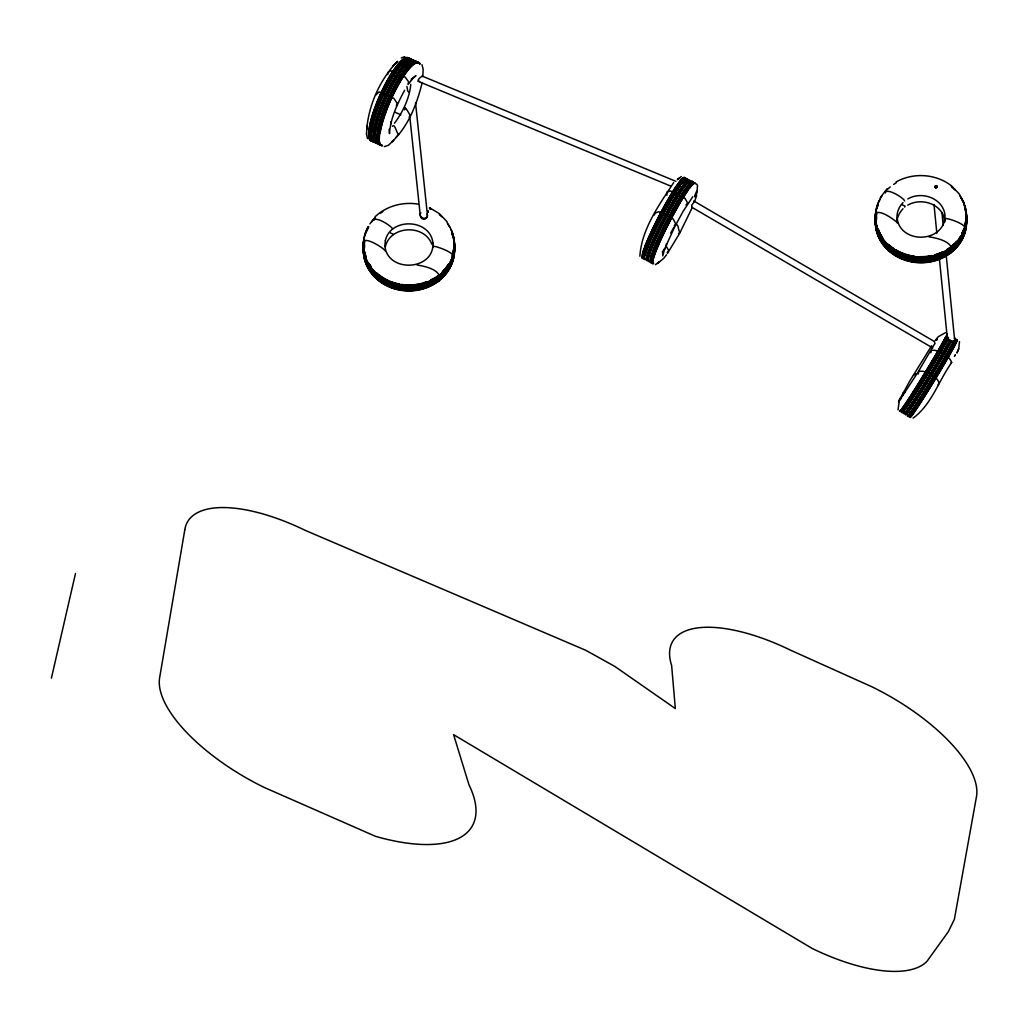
<?xml version="1.0" encoding="UTF-8"?>
<svg xmlns="http://www.w3.org/2000/svg" width="1028" height="1028" viewBox="0 0 1028 1028"><rect width="100%" height="100%" fill="white"/><g stroke="black" fill="none" stroke-linecap="round" stroke-linejoin="round"><path stroke-width="1.5" d="M452.024 258.645L452.526 255.998M452.526 260.161L452.153 262.243M452.526 258.876L452.024 259.634M885.378 193.007L885.378 192.275M885.378 191.966C889.027 188.625 904.036 198.353 904.627 200.961M964.534 232.906L964.547 232.174M964.547 231.865L964.046 228.82M964.547 228.743L964.56 228.01M964.56 227.702C966.063 223.821 942.368 216.008 945.297 219.324M438.956 280.104L438.416 279.128M438.956 279.076L438.429 276.018M438.982 275.954L438.442 274.977M438.982 274.913C435.538 268.244 422.482 265.866 417.047 265.018M876.537 216.381L876.524 217.358M366.713 129.374C368.821 104.805 379.756 80.133 396.705 62.168M422.855 75.802L423.15 69.261L421.981 64.635M697.164 190.373L697.498 185.207L696.354 183.922M366.469 133.91L367.073 125.994L366.957 127.254M390.73 124.208L390.91 121.805M410.776 84.399C409.478 98.482 402.616 112.399 394.456 123.27M897.007 222.691C896.75 217.422 899.5 212.667 902.995 208.735M944.552 220.622L945.028 215.687C943.678 198.353 921.73 190.578 907.788 198.969M899.333 400.136L898.061 409.889M958.7 348.839L957.042 352.784L958.7 348.839L959.51 341.681M406.934 86.391L407.692 90.939A3.688 3.495 69 0 0 409.221 92.083M936.842 187.43C934.118 188.587 936.906 184.59 936.071 187.751M935.801 187.559L935.968 186.351L935.583 187.623M422.11 82.96C416.803 104.342 408.27 126.585 391.835 141.877L393.261 140.553M51.4 678.159L75.468 573.598M429.46 208.273L430.745 208.555L430.424 209.314L430.745 208.555M385.359 246.617C390.524 225.325 424.41 223.95 431.863 244.317M913.481 375.271L915.871 373.755M375.952 94.923L379.062 91.89L393.827 98.354L397.104 103.224L396.384 105.884M427.43 215.52C426.414 221.187 417.638 217.281 420.85 212.77M407.91 84.347L408.63 81.855L405.212 77.139L390.601 70.739L387.723 72.628L387.8 74.543M897.958 222.935C893.281 219.375 881.51 210.149 876.01 212.95L876.55 213.194M427.918 211.344L428.175 212.025L428.149 211.28M428.162 211.318L428.175 212.076M694.967 200.563L696.637 195.474M954.704 340.654L953.804 341.463L949.615 340.384A44.988 1.555 -58.7 0 1 922.99 385.77A44.988 1.555 -58.7 0 1 904.396 413.089M937.022 187.263L937.099 186.389M944.565 220.545C939.463 241.708 905.385 242.955 898.074 222.703M935.827 187.507L935.66 186.441M899.449 399.892L909.562 381.375L931.612 345.768M936.547 340.127L937.343 338.225L936.482 340.255M898.536 402.038L900.194 398.106M691.793 208.504L679.829 232.932L667.519 253.351M936.315 186.813L935.454 187.379M404.608 90.271C397.45 103.738 390.486 118.117 389.483 133.563L389.124 129.258M427.288 216.908L426.234 218.321M670.719 233.022L673.738 227.638M934.375 344.264L917.503 372.971L899.77 400.059L901.081 398.504M688.323 179.964L687.102 179.592L688.04 179.514L688.079 180.401L688.04 179.514M691.407 181.776L692.062 181.236L692.795 182.483A45.553 4.626 -62.5 0 0 667.84 218.668A45.553 4.626 -62.5 0 0 650.852 262.397M692.795 182.483L692.756 181.596M692.384 182.586L693.039 182.046M935.159 186.749L936.29 185.837L936.238 187.533M951.748 362.498C938.705 380.566 931.561 404.814 913.057 418.126M675.537 224.194C679.534 224.567 677.439 230.002 680.099 232.405L678.557 233.497M949.615 340.384L947.469 338.443L947.598 336.824M936.752 185.978L934.863 186.235L935.133 187.584M880.392 197.44L887.113 188.754M903.047 202.567C899.089 206.679 896.75 212.153 896.93 217.91L898.086 222.768M408.707 83.756L412.575 78.783M935.21 340.474L938.23 336.734L945.477 332.648M673.674 182.573C659.179 204.855 641.601 228.987 639.879 256.216M692.731 196.798L683.145 211.28L674.265 227.689L664.114 250.125L664.679 248.635L662.777 255.869L662.495 251.089M666.581 254.726L663.587 258.555L657.252 263.515M934.503 342.093L935.056 343.737M393.814 140.155L388.404 145.282L384.331 146.644M396.345 62.734L397.772 61.41L392.593 66.203M411.329 79.94L415.929 75.686L411.316 79.066M678.981 178.409L677.799 179.425L681.281 176.533M658.267 262.718L659.462 261.703L655.376 264.723M396.281 136.981L398.568 134.514C396.371 132.805 394.829 122.962 392.388 126.251M677.311 179.707L680.009 177.613M375.066 216.792C386.489 205.934 402.847 201.565 418.28 204.148M427.982 211.215L428.021 211.832M938.089 384.703L939.142 383.238C937.176 376.081 926.202 370.286 918.968 371.314L918.158 374.025M950.592 363.668L951.581 362.306C949.332 355.791 938.513 349.327 931.445 350.33L930.815 352.797M409.157 117.192L410.211 115.843C409.555 114.031 403.207 102.826 404.839 109.906M691.574 182.2L692.294 182.046M688.195 180.877L688.22 180.093M896.172 181.879C913.365 172.318 935.724 173.706 951.363 185.747M907.75 205.15C920.111 197.941 938.487 202.606 943.845 216.445M425.438 218.938L423.009 219.298M674.188 226.006L675.704 223.808L673.224 219.092L658.704 211.704L654.939 213.194L654.463 214.981M686.023 205.086L687.539 202.901L685.021 198.365L670.5 190.951L666.786 192.236L666.928 195.269M667.172 252.695L668.688 250.498L666.208 246.167L666.529 243.816M401.331 57.953L404.801 56.617M904.91 392.413L902.764 393.274L902.815 395.33M692.358 182.29L691.703 181.995A44.988 4.575 -62.5 0 0 686.768 187.045M419.642 81.405C415.004 81.906 421.454 75.622 422.405 76.586M936.058 187.597L935.403 187.674M936.38 187.289L935.531 187.045M694.44 201.488L691.677 205.292L691.985 207.219M964.161 234.256L964.033 232.983M950.592 253.351L950.99 252.31M430.025 208.735L430.912 209.262M437.054 281.068L438.866 281.454L438.403 280.169M691.6 181.545L692.936 182.174M659.835 213.811L661.621 214.389M902.173 204.816L905.025 206.127L904.64 207.091M392.632 228.961C391.694 226.224 376.878 216.497 373.357 219.953L373.858 220.185M390.139 232.803L392.979 234.114L392.593 235.065M385.282 250.986C384.549 248.686 367.69 237.815 363.976 241.053L364.516 241.297M421.917 75.982L675.846 181.326M418.345 81.392L670.796 186.119M687.154 179.54L687.95 180.003L686.974 180.144M400.779 114.802L395.343 112.309M876.55 213.503L876.55 214.235M876.55 214.544L876.537 215.52M876.524 217.653L876.524 218.386M876.524 218.694L876.37 219.851M452.024 255.471L452.526 255.689C454.543 252.361 429.408 243.328 433.263 247.298M364.516 241.606L364.516 242.338M364.516 242.647L364.516 243.636M364.516 244.484L364.516 245.474M364.516 245.782L364.516 246.514M364.529 246.823L364.387 247.979M691.818 181.673L692.512 182.02M949.486 341.347L950.412 341.849M693.746 200.961L934.593 341.63M691.883 207.283L932.717 347.965M936.495 185.76L937.099 186.441M429.473 207.643L439.277 213.606L447.051 221.675M951.401 185.785L959.137 193.804L964.264 203.313M421.853 218.656L420.311 215.893M367.51 138.549L366.469 134.038M427.121 213.978L427.494 216.163M929.016 236.877C933.771 237.455 947.919 240.179 950.977 246.797M943.832 216.368L944.989 221.855M415.556 103.083L427.404 214.711M409.722 116.023L420.208 214.891M941.969 212.642L943.229 225.389M946.248 255.664L954.652 340.101M933.989 204.469L936.842 233.138M939.541 260.225L947.315 338.289M936.29 185.837L935.506 185.875M950.977 247.106L950.99 247.838M950.99 248.146L950.99 250.96M950.99 251.269L950.99 252.001M965.716 225.929A44.988 39.912 0.4 0 1 964.958 230.349M963.647 234.667A44.988 39.912 0.4 0 1 961.784 238.843M956.567 246.476A44.988 39.912 0.4 0 1 954.421 248.75M949.564 252.875A44.988 39.912 0.4 0 1 946.878 254.687M942.997 256.859A44.988 39.912 0.4 0 1 934.902 260.007M930.661 261.022A44.988 39.912 0.4 0 1 927.744 261.498M923.362 261.896A44.988 39.912 0.4 0 1 918.955 261.909M911.656 261.073A44.988 39.912 0.4 0 1 904.601 259.197M900.579 257.591A44.988 39.912 0.4 0 1 895.516 254.931M890.89 251.693A44.988 39.912 0.4 0 1 884.196 244.998M882.371 242.505A44.988 39.912 0.4 0 1 879.338 237.16M876.884 230.041A44.988 39.912 0.4 0 1 876.036 219.645M965.716 226.237A44.988 39.912 0.4 0 1 964.958 230.657M964.148 233.549A44.988 39.912 0.4 0 1 961.784 239.151M960.268 241.786A44.988 39.912 0.4 0 1 958.52 244.343M954.421 249.059A44.988 39.912 0.4 0 1 948.24 254.122M942.984 257.167A44.988 39.912 0.4 0 1 939.027 258.928M930.648 261.33A44.988 39.912 0.4 0 1 904.601 259.506M900.579 257.899A44.988 39.912 0.4 0 1 894.309 254.469M890.89 252.001A44.988 39.912 0.4 0 1 884.183 245.306M883.245 244.073A44.988 39.912 0.4 0 1 879.338 237.468M876.884 230.349A44.988 39.912 0.4 0 1 876.036 219.953A44.988 39.912 0.4 0 1 875.997 216.947M966.114 217.255A45.553 40.413 0.4 0 1 919.122 262.731A45.553 40.413 0.4 0 1 876.37 213.94M966.114 216.947A45.553 40.413 0.4 0 1 919.135 262.423A45.553 40.413 0.4 0 1 876.37 213.631M965.202 208.581A45.553 40.413 0.4 0 1 921.73 258.555A45.553 40.413 0.4 0 1 876.409 209.738M876.781 208.273A45.553 40.413 0.4 0 1 878.31 203.942M965.755 222.048A44.988 39.912 0.4 0 1 964.984 226.468M964.174 229.347A44.988 39.912 0.4 0 1 961.81 234.949M960.293 237.584A44.988 39.912 0.4 0 1 958.559 240.141M954.447 244.87A44.988 39.912 0.4 0 1 952.121 247.003M943.023 252.978A44.988 39.912 0.4 0 1 939.052 254.726M929.235 257.398A44.988 39.912 0.4 0 1 900.605 253.71M896.776 251.757A44.988 39.912 0.4 0 1 887.37 244.625M883.283 239.884A44.988 39.912 0.4 0 1 878.208 230.478M876.049 220.236A44.988 39.912 0.4 0 1 875.997 217.255M966.127 216.201A45.553 40.413 0.4 0 1 919.135 261.677A45.553 40.413 0.4 0 1 876.383 212.886M966.127 215.893A45.553 40.413 0.4 0 1 919.135 261.369A45.553 40.413 0.4 0 1 876.383 212.578M966.127 214.903A45.553 40.413 0.4 0 1 919.148 260.38A45.553 40.413 0.4 0 1 876.396 211.588M966.14 214.042A45.553 40.413 0.4 0 1 919.148 259.519A45.553 40.413 0.4 0 1 876.396 210.727M965.742 223.037A44.988 39.912 0.4 0 1 964.984 227.445M964.598 228.897A44.988 39.912 0.4 0 1 961.81 235.939M960.293 238.573A44.988 39.912 0.4 0 1 950.861 249.007M945.516 252.618A44.988 39.912 0.4 0 1 934.927 257.103M932.113 257.822A44.988 39.912 0.4 0 1 929.222 258.388M926.305 258.773A44.988 39.912 0.4 0 1 917.503 258.928M911.682 258.169A44.988 39.912 0.4 0 1 892.021 249.637M888.5 246.72A44.988 39.912 0.4 0 1 878.747 232.868M876.91 227.137A44.988 39.912 0.4 0 1 876.062 216.741M965.742 223.898A44.988 39.912 0.4 0 1 917.49 259.788A44.988 39.912 0.4 0 1 876.049 217.615M965.755 221.74A44.988 39.912 0.4 0 1 964.984 226.147M963.673 230.465A44.988 39.912 0.4 0 1 961.81 234.641M956.593 242.274A44.988 39.912 0.4 0 1 952.121 246.694M949.589 248.673A44.988 39.912 0.4 0 1 946.916 250.485M943.023 252.657A44.988 39.912 0.4 0 1 939.052 254.417M930.687 256.82A44.988 39.912 0.4 0 1 920.458 257.745M914.573 257.334A44.988 39.912 0.4 0 1 895.542 250.729M893.165 249.174A44.988 39.912 0.4 0 1 887.37 244.317M882.397 238.316A44.988 39.912 0.4 0 1 878.208 230.169M964.277 205.369A45.553 40.413 0.4 0 1 923.427 258.195A45.553 40.413 0.4 0 1 876.409 209.429M876.781 207.964A45.553 40.413 0.4 0 1 878.31 203.634M960.884 197.697A45.553 40.413 0.4 0 1 921.73 257.501A45.553 40.413 0.4 0 1 880.366 198.751M960.049 196.065A45.553 40.413 0.4 0 1 950.412 247.684A45.553 40.413 0.4 0 1 891.417 247.491A45.553 40.413 0.4 0 1 882.011 195.808M887.087 189.743A45.553 40.413 0.4 0 1 890.222 186.942M893.692 184.41A45.553 40.413 0.4 0 1 896.12 182.894M951.414 186.775A45.553 40.413 0.4 0 1 955.012 189.987M965.729 224.888A44.988 39.912 0.4 0 1 964.971 229.308M963.647 233.613A44.988 39.912 0.4 0 1 961.797 237.789M956.567 245.422A44.988 39.912 0.4 0 1 954.421 247.709M949.564 251.834A44.988 39.912 0.4 0 1 946.891 253.633M942.997 255.818A44.988 39.912 0.4 0 1 934.915 258.953M930.661 259.968A44.988 39.912 0.4 0 1 927.757 260.457M923.375 260.842A44.988 39.912 0.4 0 1 920.445 260.894M911.656 260.02A44.988 39.912 0.4 0 1 904.614 258.144M900.592 256.55A44.988 39.912 0.4 0 1 895.529 253.877M890.903 250.639A44.988 39.912 0.4 0 1 885.198 245.152M882.371 241.464A44.988 39.912 0.4 0 1 879.351 236.106M876.897 228.987A44.988 39.912 0.4 0 1 876.049 218.604M965.729 225.196A44.988 39.912 0.4 0 1 964.958 229.617M964.148 232.495A44.988 39.912 0.4 0 1 961.784 238.098M960.28 240.732A44.988 39.912 0.4 0 1 958.533 243.289M954.421 248.018A44.988 39.912 0.4 0 1 948.24 253.068M942.997 256.126A44.988 39.912 0.4 0 1 939.027 257.874M930.661 260.29A44.988 39.912 0.4 0 1 916.012 260.958M911.656 260.341A44.988 39.912 0.4 0 1 904.601 258.452M896.763 254.905A44.988 39.912 0.4 0 1 894.321 253.428M890.903 250.948A44.988 39.912 0.4 0 1 885.185 245.461M883.258 243.032A44.988 39.912 0.4 0 1 879.351 236.414M876.897 229.295A44.988 39.912 0.4 0 1 876.036 218.913A44.988 39.912 0.4 0 1 876.01 215.893M965.755 220.994A44.988 39.912 0.4 0 1 964.996 225.415M964.187 228.293A44.988 39.912 0.4 0 1 961.822 233.896M960.306 236.543A44.988 39.912 0.4 0 1 958.559 239.1M954.459 243.816A44.988 39.912 0.4 0 1 952.121 245.949M943.023 251.924A44.988 39.912 0.4 0 1 934.94 255.06M929.248 256.345A44.988 39.912 0.4 0 1 888.513 244.677M883.283 238.83A44.988 39.912 0.4 0 1 878.22 229.424M876.062 219.182A44.988 39.912 0.4 0 1 876.01 216.201M965.755 220.686A44.988 39.912 0.4 0 1 964.996 225.106M963.686 229.411A44.988 39.912 0.4 0 1 961.822 233.587M956.605 241.22A44.988 39.912 0.4 0 1 952.121 245.641M949.602 247.632A44.988 39.912 0.4 0 1 946.916 249.444M943.036 251.616A44.988 39.912 0.4 0 1 934.94 254.751M930.7 255.779A44.988 39.912 0.4 0 1 920.471 256.692M914.573 256.28A44.988 39.912 0.4 0 1 895.555 249.675M893.178 248.121A44.988 39.912 0.4 0 1 888.526 244.368M882.409 237.262A44.988 39.912 0.4 0 1 878.22 229.115M876.961 208.491A44.988 39.912 0.4 0 1 878.285 204.174M965.035 208.8A44.988 39.912 0.4 0 1 965.6 211.755M453.849 247.452A44.988 40.105 -0.2 0 1 452.962 253.402M448.285 264.594A44.988 40.105 -0.2 0 1 442.438 271.919M437.581 276.082A44.988 40.105 -0.2 0 1 431.015 280.104M427.057 281.878A44.988 40.105 -0.2 0 1 422.932 283.278M421.544 283.664A44.988 40.105 -0.2 0 1 411.393 285.219M409.941 285.27A44.988 40.105 -0.2 0 1 401.126 284.679M399.686 284.435A44.988 40.105 -0.2 0 1 389.92 281.543M388.61 280.965A44.988 40.105 -0.2 0 1 378.908 275.067M371.262 267.126A44.988 40.105 -0.2 0 1 368.756 263.232M366.186 257.694A44.988 40.105 -0.2 0 1 364.567 251.873M364.015 247.401A44.988 40.105 -0.2 0 1 364.028 242.916M451.677 232.675A44.988 40.105 -0.2 0 1 452.603 235.541M453.849 247.144A44.988 40.105 -0.2 0 1 452.962 253.094M448.285 264.286A44.988 40.105 -0.2 0 1 446.537 266.856M444.571 269.323A44.988 40.105 -0.2 0 1 442.438 271.623M433.52 278.447A44.988 40.105 -0.2 0 1 431.015 279.796M427.057 281.569A44.988 40.105 -0.2 0 1 422.932 282.983M421.544 283.368A44.988 40.105 -0.2 0 1 411.393 284.923M409.941 284.974A44.988 40.105 -0.2 0 1 401.126 284.37M399.686 284.126A44.988 40.105 -0.2 0 1 389.92 281.235M388.61 280.67A44.988 40.105 -0.2 0 1 376.505 272.69M371.262 266.83A44.988 40.105 -0.2 0 1 369.54 264.26M366.186 257.385A44.988 40.105 -0.2 0 1 364.567 251.564M364.028 242.608A44.988 40.105 -0.2 0 0 364.015 247.106A44.988 40.105 -0.2 0 0 364.028 251.526M366.778 230.902A44.988 40.105 -0.2 0 1 368.795 226.79M451.677 232.367A44.988 40.105 -0.2 0 1 452.603 235.245M447.077 222.665A45.553 40.606 -0.2 0 1 411.431 285.424A45.553 40.606 -0.2 0 1 368.294 226.558M369.939 223.911A45.553 40.606 -0.2 0 1 375.014 217.807M380.424 213.233A45.553 40.606 -0.2 0 1 382.801 211.639M439.329 214.621A45.553 40.606 -0.2 0 1 441.77 216.715M451.048 229.681A45.553 40.606 -0.2 0 1 413.115 285.617A45.553 40.606 -0.2 0 1 364.362 236.864M364.734 235.399A45.553 40.606 -0.2 0 1 368.294 226.867M371.828 221.662A45.553 40.606 -0.2 0 1 375.014 218.103M447.977 224.245A45.553 40.606 -0.2 0 1 449.621 226.905M453.155 237.429A45.553 40.606 -0.2 0 1 409.735 287.776A45.553 40.606 -0.2 0 1 364.362 238.869M452.217 233.549A45.553 40.606 -0.2 0 1 411.431 286.761A45.553 40.606 -0.2 0 1 364.362 237.892M452.217 233.24A45.553 40.606 -0.2 0 1 411.431 286.452A45.553 40.606 -0.2 0 1 364.362 237.596M364.734 236.119A45.553 40.606 -0.2 0 1 367.561 228.948M453.721 249.688A44.988 40.105 -0.2 0 1 452.962 254.122M448.285 265.314A44.988 40.105 -0.2 0 1 446.537 267.897M444.584 270.351A44.988 40.105 -0.2 0 1 442.438 272.651M433.52 279.475A44.988 40.105 -0.2 0 1 422.945 284.011M421.544 284.396A44.988 40.105 -0.2 0 1 411.393 285.951M409.941 286.002A44.988 40.105 -0.2 0 1 401.126 285.411M398.26 284.872A44.988 40.105 -0.2 0 1 389.92 282.263M388.61 281.698A44.988 40.105 -0.2 0 1 376.505 273.718M371.262 267.858A44.988 40.105 -0.2 0 1 369.54 265.301M366.186 258.426A44.988 40.105 -0.2 0 1 364.58 252.605M364.015 248.133A44.988 40.105 -0.2 0 1 364.028 243.636M453.721 249.984A44.988 40.105 -0.2 0 1 452.962 254.43M448.285 265.622A44.988 40.105 -0.2 0 1 442.438 272.947M437.581 277.11A44.988 40.105 -0.2 0 1 422.945 284.306M421.544 284.692A44.988 40.105 -0.2 0 1 411.393 286.247M409.941 286.298A44.988 40.105 -0.2 0 1 401.126 285.707M398.26 285.18A44.988 40.105 -0.2 0 1 389.92 282.572M388.61 281.993A44.988 40.105 -0.2 0 1 378.921 276.095M371.262 268.154A44.988 40.105 -0.2 0 1 368.756 264.26M366.186 258.722A44.988 40.105 -0.2 0 1 364.58 252.901M364.015 248.442A44.988 40.105 -0.2 0 1 364.028 243.944M454.119 243.739A45.553 40.606 -0.2 0 1 407.178 289.575A45.553 40.606 -0.2 0 1 364.362 240.68M453.862 251.269A44.988 40.105 -0.2 0 1 452.975 257.218M448.298 268.411A44.988 40.105 -0.2 0 1 446.55 270.981M444.584 273.448A44.988 40.105 -0.2 0 1 442.451 275.735M432.3 283.265A44.988 40.105 -0.2 0 1 422.945 287.108M421.557 287.493A44.988 40.105 -0.2 0 1 411.406 289.035M409.954 289.086A44.988 40.105 -0.2 0 1 401.138 288.495M398.273 287.968A44.988 40.105 -0.2 0 1 389.933 285.36M388.623 284.795A44.988 40.105 -0.2 0 1 376.518 276.815M371.275 270.942A44.988 40.105 -0.2 0 1 369.553 268.385M366.199 261.51A44.988 40.105 -0.2 0 1 364.58 255.689M364.028 251.23A44.988 40.105 -0.2 0 1 364.028 246.733M453.721 250.96A44.988 40.105 -0.2 0 1 452.962 255.394M452.59 256.846A44.988 40.105 -0.2 0 1 449.801 263.939M446.55 269.169A44.988 40.105 -0.2 0 1 433.533 280.747M432.3 281.441A44.988 40.105 -0.2 0 1 424.32 284.859M422.945 285.283A44.988 40.105 -0.2 0 1 414.323 286.992M405.52 287.172A44.988 40.105 -0.2 0 1 399.686 286.439M398.273 286.144A44.988 40.105 -0.2 0 1 389.933 283.535M388.61 282.97A44.988 40.105 -0.2 0 1 373.203 271.572M370.388 267.871A44.988 40.105 -0.2 0 1 366.739 261.099M366.186 259.698A44.988 40.105 -0.2 0 1 364.58 253.877M364.028 249.406A44.988 40.105 -0.2 0 1 364.028 244.921M454.106 242.762A45.553 40.606 -0.2 0 1 407.178 288.611A45.553 40.606 -0.2 0 1 364.362 239.717M454.119 244.047A45.553 40.606 -0.2 0 1 407.178 289.883A45.553 40.606 -0.2 0 1 364.375 240.989M454.119 244.767A45.553 40.606 -0.2 0 1 407.178 290.603A45.553 40.606 -0.2 0 1 364.375 241.721M454.119 245.075A45.553 40.606 -0.2 0 1 407.178 290.911A45.553 40.606 -0.2 0 1 364.375 242.017M453.721 251.809A44.988 40.105 -0.2 0 1 405.52 288.02A44.988 40.105 -0.2 0 1 364.028 245.769M453.862 251.577A44.988 40.105 -0.2 0 1 452.975 257.527M448.298 268.719A44.988 40.105 -0.2 0 1 442.451 276.044M437.594 280.207A44.988 40.105 -0.2 0 1 433.533 282.867M432.3 283.561A44.988 40.105 -0.2 0 1 428.406 285.45M425.708 286.504A44.988 40.105 -0.2 0 1 422.945 287.403M421.557 287.789A44.988 40.105 -0.2 0 1 411.406 289.343M409.954 289.395A44.988 40.105 -0.2 0 1 401.138 288.804M398.273 288.264A44.988 40.105 -0.2 0 1 389.933 285.656M388.623 285.09A44.988 40.105 -0.2 0 1 378.921 279.192M371.275 271.251A44.988 40.105 -0.2 0 1 368.769 267.357M366.199 261.819A44.988 40.105 -0.2 0 1 364.58 255.998M453.733 253.8A44.988 40.105 -0.2 0 1 452.975 258.246M448.298 269.439A44.988 40.105 -0.2 0 1 446.55 272.022M444.597 274.476A44.988 40.105 -0.2 0 1 442.451 276.776M437.594 280.927A44.988 40.105 -0.2 0 1 434.921 282.764M432.3 284.293A44.988 40.105 -0.2 0 1 422.958 288.136M421.557 288.521A44.988 40.105 -0.2 0 1 411.406 290.076M409.954 290.127A44.988 40.105 -0.2 0 1 401.138 289.523M398.273 288.996A44.988 40.105 -0.2 0 1 389.933 286.388M388.623 285.823A44.988 40.105 -0.2 0 1 376.518 277.843M371.275 271.983A44.988 40.105 -0.2 0 1 369.553 269.413M366.199 262.538A44.988 40.105 -0.2 0 1 364.593 256.717M364.028 252.258A44.988 40.105 -0.2 0 1 364.041 247.761M453.733 254.109A44.988 40.105 -0.2 0 1 452.975 258.555M448.298 269.747A44.988 40.105 -0.2 0 1 442.451 277.072M437.594 281.235A44.988 40.105 -0.2 0 1 433.546 283.895M432.3 284.589A44.988 40.105 -0.2 0 1 428.419 286.478M425.708 287.544A44.988 40.105 -0.2 0 1 422.958 288.431M421.557 288.817A44.988 40.105 -0.2 0 1 411.406 290.371M409.954 290.423A44.988 40.105 -0.2 0 1 401.138 289.832M398.273 289.305A44.988 40.105 -0.2 0 1 389.933 286.696M388.623 286.118A44.988 40.105 -0.2 0 1 378.934 280.22M371.275 272.279A44.988 40.105 -0.2 0 1 368.769 268.385M366.199 262.847A44.988 40.105 -0.2 0 1 364.593 257.026M364.028 252.567A44.988 40.105 -0.2 0 1 364.041 248.069M382.159 145.064A44.988 10.203 -65.9 0 1 379.011 139.358M379.499 132.728A44.988 10.203 -65.9 0 1 380.964 125.66M381.362 124.131A44.988 10.203 -65.9 0 1 404.107 74.35M404.968 73.116A44.988 10.203 -65.9 0 1 416.957 62.49M382.544 145.847A45.553 10.331 -65.9 0 1 391.437 98.251A45.553 10.331 -65.9 0 1 420.054 63.749M381.941 145.578A45.553 10.331 -65.9 0 1 390.846 97.981A45.553 10.331 -65.9 0 1 419.463 63.479M380.09 132.998A44.988 10.203 -65.9 0 1 399.352 83.101A44.988 10.203 -65.9 0 1 419.809 64.25M374.449 142.224A45.553 10.331 -65.9 0 1 383.341 94.627A45.553 10.331 -65.9 0 1 411.958 60.138M372.419 140.219A44.988 10.203 -65.9 0 1 371.661 137.701M371.635 132.291A44.988 10.203 -65.9 0 1 384.947 91.518A44.988 10.203 -65.9 0 1 406.034 60.459M380.514 144.935A45.553 10.331 -65.9 0 1 389.419 97.339A45.553 10.331 -65.9 0 1 418.023 62.849M378.484 142.931A44.988 10.203 -65.9 0 1 377.726 140.412M378.073 132.098A44.988 10.203 -65.9 0 1 410.005 64.867M412.099 63.171A44.988 10.203 -65.9 0 1 415.53 61.847M380.142 144.151A44.988 10.203 -65.9 0 1 377.135 140.142M377.482 131.828A44.988 10.203 -65.9 0 1 409.414 64.597M411.508 62.901A44.988 10.203 -65.9 0 1 413.924 61.719M379.923 144.678A45.553 10.331 -65.9 0 1 388.815 97.082A45.553 10.331 -65.9 0 1 417.432 62.58M378.021 143.817A45.553 10.331 -65.9 0 1 386.913 96.221A45.553 10.331 -65.9 0 1 415.53 61.731M378.24 143.303A44.988 10.203 -65.9 0 1 375.991 141.813M375.528 140.707A44.988 10.203 -65.9 0 1 387.852 94.525A44.988 10.203 -65.9 0 1 413.038 60.742M376.569 142.558A44.988 10.203 -65.9 0 1 385.359 95.553A44.988 10.203 -65.9 0 1 413.616 61.487M376.351 143.085A45.553 10.331 -65.9 0 1 385.256 95.488A45.553 10.331 -65.9 0 1 413.86 60.986M371.828 139.949A44.988 10.203 -65.9 0 1 371.069 137.431M371.044 132.034A44.988 10.203 -65.9 0 1 386.939 86.056A44.988 10.203 -65.9 0 1 408.874 58.879M373.858 141.967A45.553 10.331 -65.9 0 1 382.75 94.37A45.553 10.331 -65.9 0 1 411.367 59.868M372.432 141.324A45.553 10.331 -65.9 0 1 381.324 93.728A45.553 10.331 -65.9 0 1 409.941 59.238M371.828 141.054A45.553 10.331 -65.9 0 1 380.733 93.458A45.553 10.331 -65.9 0 1 409.337 58.969M372.65 140.81A44.988 10.203 -65.9 0 1 369.63 136.788M369.617 131.391A44.988 10.203 -65.9 0 1 374.436 111.358M374.937 109.88A44.988 10.203 -65.9 0 1 404.004 59.56M405.276 58.814A44.988 10.203 -65.9 0 1 407.448 58.236M369.797 139.05A44.988 10.203 -65.9 0 1 369.039 136.531M369.026 131.121A44.988 10.203 -65.9 0 1 370.851 121.15M371.249 119.608A44.988 10.203 -65.9 0 1 406.844 57.979M946.402 337.03A44.988 1.555 -58.7 0 1 919.97 382.275A44.988 1.555 -58.7 0 1 900.631 410.802M945.824 336.683A44.988 1.555 -58.7 0 1 910.872 395.433M910.037 396.744A44.988 1.555 -58.7 0 1 900.065 410.455M947.186 333.689A45.553 1.581 -58.7 0 1 922.437 377.045A45.553 1.581 -58.7 0 1 899.77 410.93M946.685 336.58A45.553 1.581 -58.7 0 1 919.919 382.39A45.553 1.581 -58.7 0 1 900.335 411.277M949.936 339.895A45.553 1.581 -58.7 0 1 922.926 385.911A45.553 1.581 -58.7 0 1 904.113 413.577M948.626 337.762A45.553 1.581 -58.7 0 1 921.859 383.572A45.553 1.581 -58.7 0 1 902.276 412.459M948.047 337.415A45.553 1.581 -58.7 0 1 921.294 383.226A45.553 1.581 -58.7 0 1 901.71 412.112M947.765 337.865A44.988 1.555 -58.7 0 1 912.813 396.615M911.977 397.926A44.988 1.555 -58.7 0 1 902.533 411.547M948.343 338.212A44.988 1.555 -58.7 0 1 921.91 383.457A44.988 1.555 -58.7 0 1 902.571 411.984M953.881 340.962A45.553 1.581 -58.7 0 1 927.115 386.772A45.553 1.581 -58.7 0 1 907.531 415.659M954.421 338.508A45.553 1.581 -58.7 0 1 954.948 338.418M953.598 341.412A44.988 1.555 -58.7 0 1 927.166 386.656A44.988 1.555 -58.7 0 1 907.827 415.183M951.26 341.309A44.988 1.555 -58.7 0 1 924.583 386.746A44.988 1.555 -58.7 0 1 906.002 414.066M951.53 340.872A45.553 1.581 -58.7 0 1 924.532 386.888A45.553 1.581 -58.7 0 1 905.707 414.554M954.164 341.759A44.988 1.555 -58.7 0 1 927.731 387.003A44.988 1.555 -58.7 0 1 908.392 415.53M954.704 339.33A44.988 1.555 -58.7 0 1 955.23 339.24M954.986 338.854A45.553 1.581 -58.7 0 1 933.874 377.045A45.553 1.581 -58.7 0 1 908.11 416.006M956.361 339.69A45.553 1.581 -58.7 0 1 935.249 377.88A45.553 1.581 -58.7 0 1 909.472 416.841M956.605 340.075A44.988 1.555 -58.7 0 1 932.152 382.904A44.988 1.555 -58.7 0 1 909.767 416.366M956.644 340.512A44.988 1.555 -58.7 0 1 935.788 378.227A45.553 1.581 -58.7 0 1 910.05 417.188M910.345 416.713A44.988 1.555 -58.7 0 0 935.788 378.227A45.553 1.581 -58.7 0 0 956.927 340.037M643.669 258.015A44.988 4.575 -62.5 0 1 642.757 257.167M643.297 253.659A44.988 4.575 -62.5 0 1 663.201 209.673A44.988 4.575 -62.5 0 1 684.147 178.191M643.078 257.72A44.988 4.575 -62.5 0 1 642.179 256.859M642.706 253.351A44.988 4.575 -62.5 0 1 644.042 249.097M644.659 247.414A44.988 4.575 -62.5 0 1 668.11 199.548A44.988 4.575 -62.5 0 1 684.455 178.731M642.821 258.221A45.553 4.626 -62.5 0 1 659.809 214.492A45.553 4.626 -62.5 0 1 684.712 178.242M643.412 258.516A45.553 4.626 -62.5 0 1 660.4 214.801A45.553 4.626 -62.5 0 1 685.303 178.551M647.306 260.547A45.553 4.626 -62.5 0 1 664.306 216.831A45.553 4.626 -62.5 0 1 689.21 180.581M645.417 259.57A45.553 4.626 -62.5 0 1 662.417 215.854A45.553 4.626 -62.5 0 1 687.321 179.592M644.826 259.262A45.553 4.626 -62.5 0 1 661.826 215.546A45.553 4.626 -62.5 0 1 686.73 179.283M645.083 258.76A44.988 4.575 -62.5 0 1 644.183 257.912M644.723 254.391A44.988 4.575 -62.5 0 1 646.047 250.138M646.663 248.455A44.988 4.575 -62.5 0 1 679.778 185.258M680.742 183.922A44.988 4.575 -62.5 0 1 686.46 179.772M645.674 259.069A44.988 4.575 -62.5 0 1 644.774 258.208M645.314 254.7A44.988 4.575 -62.5 0 1 680.369 185.567M681.333 184.23A44.988 4.575 -62.5 0 1 686.151 179.232M651.109 261.896A44.988 4.575 -62.5 0 1 650.197 261.035M650.737 257.527A44.988 4.575 -62.5 0 1 652.073 253.273M652.69 251.59A44.988 4.575 -62.5 0 1 685.792 188.394M647.563 260.045A44.988 4.575 -62.5 0 1 664.345 216.869A44.988 4.575 -62.5 0 1 688.94 181.069M648.308 260.058A44.988 4.575 -62.5 0 1 666.003 217.73A44.988 4.575 -62.5 0 1 689.685 181.082M648.964 261.408A45.553 4.626 -62.5 0 1 665.951 217.692A45.553 4.626 -62.5 0 1 690.855 181.442M651.701 262.204A44.988 4.575 -62.5 0 1 650.994 259.287M651.328 257.835A44.988 4.575 -62.5 0 1 686.383 188.702M687.359 187.353A44.988 4.575 -62.5 0 1 692.165 182.367M651.444 262.705A45.553 4.626 -62.5 0 1 668.431 218.977A45.553 4.626 -62.5 0 1 693.335 182.727M652.857 263.438A45.553 4.626 -62.5 0 1 669.858 219.722A45.553 4.626 -62.5 0 1 694.761 183.459M653.114 262.937A44.988 4.575 -62.5 0 1 652.407 260.02M652.754 258.568A44.988 4.575 -62.5 0 1 654.078 254.314M654.695 252.631A44.988 4.575 -62.5 0 1 687.796 189.435M688.773 188.098A44.988 4.575 -62.5 0 1 693.592 183.1M653.705 263.245A44.988 4.575 -62.5 0 1 652.998 260.328M653.345 258.876A44.988 4.575 -62.5 0 1 688.387 189.743M689.364 188.407A44.988 4.575 -62.5 0 1 694.183 183.408M653.448 263.746A45.553 4.626 -62.5 0 1 670.449 220.031A45.553 4.626 -62.5 0 1 695.352 183.768M696.637 191.388C690.803 203.891 699.246 190.758 696.637 191.388M385.359 240.488L384.883 245.461C386.746 272.998 434.163 271.174 432.981 243.083L432.981 243.687C431.22 218.823 390.781 216.895 385.359 240.488M184.796 529.857L159.546 678.274A126.74 51.747 29.7 0 0 264.324 787.487L375.644 836.381A162.321 66.28 29.7 0 0 469.025 784.942L453.592 734.673L812.197 948.471A126.74 51.747 29.7 0 0 927.012 961.283L948.471 931.458L954.382 919.276L976.6 795.955A126.74 51.747 29.7 0 0 871.808 686.743L790.558 650.184A126.74 51.747 29.7 0 0 671.631 665.476L675.332 708.562L614.744 666.388L585.831 650.326L305.509 530.487A126.74 51.747 29.7 0 0 184.796 529.857M954.524 356.112L955.218 354.943L954.524 356.112"/></g></svg>
